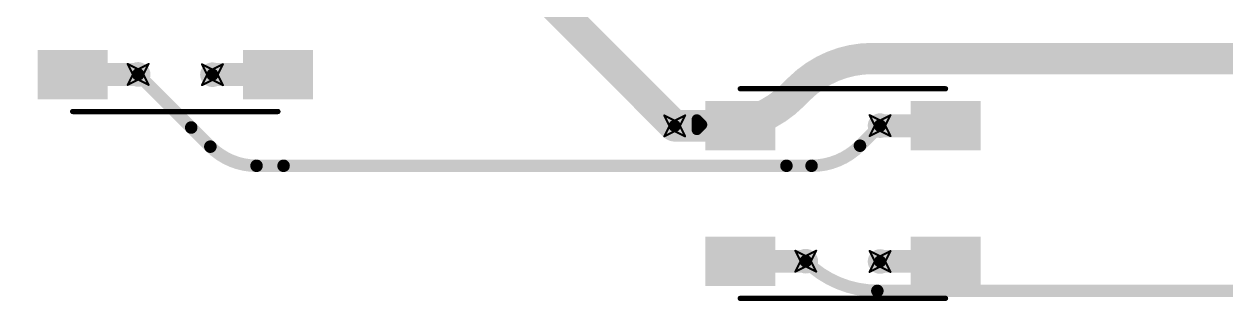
# Model space of a CAD drawing. Header units: inches. Extents: x -11 to 1110, y -7 to 455.
# Drawn here: x 486.49 to 515.76, y 285.07 to 291.81 of the extents above; entities that cross this region are included whole.
import ezdxf

# ---------------------------------------------------------------- set-up
doc = ezdxf.new("R2010")
doc.units = ezdxf.units.IN
for name, color, linetype in [('Bottom Layer', 5, 'Continuous'), ('Drill Drawing', 1, 'Continuous'), ('Top Layer', 1, 'Continuous'), ('Top Overlay', 2, 'Continuous'), ('Top Paste', 8, 'Continuous'), ('Top Solder', 216, 'Continuous'), ('Via Holes', 16, 'Continuous')]:
    doc.layers.add(name, color=color, linetype=linetype)

# ---------------------------------------------------------------- blocks, each defined once
blk = doc.blocks.new('WS2812B_B_W_222')
at = {"layer": 'Top Layer'}
for points in [[(-3.24999985, 2.15000078), (-1.75000031, 2.15000078), (-1.75000031, 1.15000278), (-3.24999985, 1.15000278)], [(3.24999985, 1.15000278), (1.75000031, 1.15000278), (1.75000031, 2.15000078), (3.24999985, 2.15000078)], [(-3.24999985, -1.15000024), (-1.75000031, -1.15000024), (-1.75000031, -2.14999824), (-3.24999985, -2.14999824)], [(1.75000031, -1.15000024), (3.24999985, -1.15000024), (3.24999985, -2.14999824), (1.75000031, -2.14999824)]]:
    blk.add_hatch(color=1, dxfattribs=at).paths.add_polyline_path(points)
at = {"layer": 'Top Paste'}
for points in [[(-3.24999985, 2.15000078), (-1.75000031, 2.15000078), (-1.75000031, 1.15000278), (-3.24999985, 1.15000278)], [(3.24999985, 1.15000278), (1.75000031, 1.15000278), (1.75000031, 2.15000078), (3.24999985, 2.15000078)], [(-3.24999985, -1.15000024), (-1.75000031, -1.15000024), (-1.75000031, -2.14999824), (-3.24999985, -2.14999824)], [(1.75000031, -1.15000024), (3.24999985, -1.15000024), (3.24999985, -2.14999824), (1.75000031, -2.14999824)]]:
    blk.add_hatch(color=8, dxfattribs=at).paths.add_polyline_path(points)
at = {"layer": 'Top Solder'}
for points in [[(-3.35159985, 2.25160078), (-1.64840031, 2.25160078), (-1.64840031, 1.04840278), (-3.35159985, 1.04840278)], [(3.35159985, 1.04840278), (1.64840031, 1.04840278), (1.64840031, 2.25160078), (3.35159985, 2.25160078)], [(-3.35159985, -1.04840024), (-1.64840031, -1.04840024), (-1.64840031, -2.25159824), (-3.35159985, -2.25159824)], [(1.64840031, -1.04840024), (3.35159985, -1.04840024), (3.35159985, -2.25159824), (1.64840031, -2.25159824)]]:
    blk.add_hatch(color=216, dxfattribs=at).paths.add_polyline_path(points)
at = {"layer": 'Top Overlay'}
for points in [[(-2.50000008, 2.55080008, 0.127, 0.127, 0), (2.50000008, 2.55080008, 0.127, 0.127, 0)], [(-3.556, 1.8034, 0.254, 0.254, 0), (-3.429, 1.6764, 0.254, 0.254, 0)], [(-3.556, 1.5494, 0.254, 0.254, 0), (-3.556, 1.8034, 0.254, 0.254, 0)], [(-3.556, 1.5494, 0.254, 0.254, 0), (-3.429, 1.6764, 0.254, 0.254, 0)], [(-2.50000008, -2.55079754, 0.127, 0.127, 0), (2.50000008, -2.55079754, 0.127, 0.127, 0)]]:
    blk.add_lwpolyline(points, format="xyseb", dxfattribs=at)
for points in [[(-2.53175008, 2.55080008, 0.0635, 0.0635, 1), (-2.46825008, 2.55080008, 0.0635, 0.0635, 1)], [(2.46825008, 2.55080008, 0.0635, 0.0635, 1), (2.53175008, 2.55080008, 0.0635, 0.0635, 1)], [(-3.619499999999999, 1.8034, 0.127, 0.127, 1), (-3.4925, 1.8034, 0.127, 0.127, 1)], [(-3.619499999999999, 1.8034, 0.127, 0.127, 1), (-3.4925, 1.8034, 0.127, 0.127, 1)], [(-3.4925, 1.6764, 0.127, 0.127, 1), (-3.3655, 1.6764, 0.127, 0.127, 1)], [(-3.4925, 1.6764, 0.127, 0.127, 1), (-3.3655, 1.6764, 0.127, 0.127, 1)], [(-3.619499999999999, 1.5494, 0.127, 0.127, 1), (-3.4925, 1.5494, 0.127, 0.127, 1)], [(-3.619499999999999, 1.5494, 0.127, 0.127, 1), (-3.4925, 1.5494, 0.127, 0.127, 1)], [(-2.53175008, -2.55079754, 0.0635, 0.0635, 1), (-2.46825008, -2.55079754, 0.0635, 0.0635, 1)], [(2.46825008, -2.55079754, 0.0635, 0.0635, 1), (2.53175008, -2.55079754, 0.0635, 0.0635, 1)]]:
    blk.add_lwpolyline(points, format="xyseb", close=True, dxfattribs=at)
blk = doc.blocks.new('WS2812B_B_W_231')
at = {"layer": 'Top Layer'}
for points in [[(-3.24999985, 2.15000078), (-1.75000031, 2.15000078), (-1.75000031, 1.15000278), (-3.24999985, 1.15000278)], [(3.24999985, 1.15000278), (1.75000031, 1.15000278), (1.75000031, 2.15000078), (3.24999985, 2.15000078)], [(-3.24999985, -1.15000024), (-1.75000031, -1.15000024), (-1.75000031, -2.14999824), (-3.24999985, -2.14999824)], [(1.75000031, -1.15000024), (3.24999985, -1.15000024), (3.24999985, -2.14999824), (1.75000031, -2.14999824)]]:
    blk.add_hatch(color=1, dxfattribs=at).paths.add_polyline_path(points)
at = {"layer": 'Top Paste'}
for points in [[(-3.24999985, 2.15000078), (-1.75000031, 2.15000078), (-1.75000031, 1.15000278), (-3.24999985, 1.15000278)], [(3.24999985, 1.15000278), (1.75000031, 1.15000278), (1.75000031, 2.15000078), (3.24999985, 2.15000078)], [(-3.24999985, -1.15000024), (-1.75000031, -1.15000024), (-1.75000031, -2.14999824), (-3.24999985, -2.14999824)], [(1.75000031, -1.15000024), (3.24999985, -1.15000024), (3.24999985, -2.14999824), (1.75000031, -2.14999824)]]:
    blk.add_hatch(color=8, dxfattribs=at).paths.add_polyline_path(points)
at = {"layer": 'Top Solder'}
for points in [[(-3.35159985, 2.25160078), (-1.64840031, 2.25160078), (-1.64840031, 1.04840278), (-3.35159985, 1.04840278)], [(3.35159985, 1.04840278), (1.64840031, 1.04840278), (1.64840031, 2.25160078), (3.35159985, 2.25160078)], [(-3.35159985, -1.04840024), (-1.64840031, -1.04840024), (-1.64840031, -2.25159824), (-3.35159985, -2.25159824)], [(1.64840031, -1.04840024), (3.35159985, -1.04840024), (3.35159985, -2.25159824), (1.64840031, -2.25159824)]]:
    blk.add_hatch(color=216, dxfattribs=at).paths.add_polyline_path(points)
at = {"layer": 'Top Overlay'}
for points in [[(-2.50000008, 2.55080008, 0.127, 0.127, 0), (2.50000008, 2.55080008, 0.127, 0.127, 0)], [(-3.556, 1.5494, 0.254, 0.254, 0), (-3.556, 1.8034, 0.254, 0.254, 0)], [(-3.556, 1.8034, 0.254, 0.254, 0), (-3.429, 1.6764, 0.254, 0.254, 0)], [(-3.556, 1.5494, 0.254, 0.254, 0), (-3.429, 1.6764, 0.254, 0.254, 0)], [(-2.50000008, -2.55079754, 0.127, 0.127, 0), (2.50000008, -2.55079754, 0.127, 0.127, 0)]]:
    blk.add_lwpolyline(points, format="xyseb", dxfattribs=at)
for points in [[(-2.53175008, 2.55080008, 0.0635, 0.0635, 1), (-2.46825008, 2.55080008, 0.0635, 0.0635, 1)], [(2.46825008, 2.55080008, 0.0635, 0.0635, 1), (2.53175008, 2.55080008, 0.0635, 0.0635, 1)], [(-3.619499999999999, 1.8034, 0.127, 0.127, 1), (-3.4925, 1.8034, 0.127, 0.127, 1)], [(-3.619499999999999, 1.8034, 0.127, 0.127, 1), (-3.4925, 1.8034, 0.127, 0.127, 1)], [(-3.4925, 1.6764, 0.127, 0.127, 1), (-3.3655, 1.6764, 0.127, 0.127, 1)], [(-3.4925, 1.6764, 0.127, 0.127, 1), (-3.3655, 1.6764, 0.127, 0.127, 1)], [(-3.619499999999999, 1.5494, 0.127, 0.127, 1), (-3.4925, 1.5494, 0.127, 0.127, 1)], [(-3.619499999999999, 1.5494, 0.127, 0.127, 1), (-3.4925, 1.5494, 0.127, 0.127, 1)], [(-2.53175008, -2.55079754, 0.0635, 0.0635, 1), (-2.46825008, -2.55079754, 0.0635, 0.0635, 1)], [(2.46825008, -2.55079754, 0.0635, 0.0635, 1), (2.53175008, -2.55079754, 0.0635, 0.0635, 1)]]:
    blk.add_lwpolyline(points, format="xyseb", close=True, dxfattribs=at)

msp = doc.modelspace()

# ---------------------------------------------------------------- hatches: boundary and pattern name
at = {"layer": 'Bottom Layer'}
h = msp.add_hatch(color=5, dxfattribs=at)
edge = h.paths.add_edge_path()
edge.add_arc((489.2678301999999, 290.58699058), 0.2999994, 0, 360)
h = msp.add_hatch(color=5, dxfattribs=at)
edge = h.paths.add_edge_path()
edge.add_arc((491.07656928, 290.58020878), 0.2999994, 0, 360)
h = msp.add_hatch(color=5, dxfattribs=at)
edge = h.paths.add_edge_path()
edge.add_arc((502.33256912, 289.3336098), 0.2999994, 0, 360)
h = msp.add_hatch(color=5, dxfattribs=at)
edge = h.paths.add_edge_path()
edge.add_arc((507.3325692799999, 289.3403916), 0.2999994, 0, 360)
h = msp.add_hatch(color=5, dxfattribs=at)
edge = h.paths.add_edge_path()
edge.add_arc((505.5238302, 286.04039058), 0.2999994, 0, 360)
h = msp.add_hatch(color=5, dxfattribs=at)
edge = h.paths.add_edge_path()
edge.add_arc((507.3325692799999, 286.03360878), 0.2999994, 0, 360)
at = {"layer": 'Top Layer'}
h = msp.add_hatch(color=1, dxfattribs=at)
edge = h.paths.add_edge_path()
edge.add_arc((489.2678301999999, 290.58699058), 0.2999994, 0, 360)
h = msp.add_hatch(color=1, dxfattribs=at)
edge = h.paths.add_edge_path()
edge.add_arc((491.07656928, 290.58020878), 0.2999994, 0, 360)
h = msp.add_hatch(color=1, dxfattribs=at)
edge = h.paths.add_edge_path()
edge.add_arc((502.33256912, 289.3336098), 0.2999994, 0, 360)
h = msp.add_hatch(color=1, dxfattribs=at)
edge = h.paths.add_edge_path()
edge.add_arc((507.3325692799999, 289.3403916), 0.2999994, 0, 360)
h = msp.add_hatch(color=1, dxfattribs=at)
edge = h.paths.add_edge_path()
edge.add_arc((505.5238302, 286.04039058), 0.2999994, 0, 360)
h = msp.add_hatch(color=1, dxfattribs=at)
edge = h.paths.add_edge_path()
edge.add_arc((507.3325692799999, 286.03360878), 0.2999994, 0, 360)
at = {"layer": 'Via Holes'}
h = msp.add_hatch(color=7, dxfattribs=at)
edge = h.paths.add_edge_path()
edge.add_arc((489.2678301999999, 290.58699058), 0.1499997, 0, 360)
h = msp.add_hatch(color=7, dxfattribs=at)
edge = h.paths.add_edge_path()
edge.add_arc((491.07656928, 290.58020878), 0.1499997, 0, 360)
h = msp.add_hatch(color=7, dxfattribs=at)
edge = h.paths.add_edge_path()
edge.add_arc((502.33256912, 289.3336098), 0.1499997, 0, 360)
h = msp.add_hatch(color=7, dxfattribs=at)
edge = h.paths.add_edge_path()
edge.add_arc((507.3325692799999, 289.3403916), 0.1499997, 0, 360)
h = msp.add_hatch(color=7, dxfattribs=at)
edge = h.paths.add_edge_path()
edge.add_arc((505.5238302, 286.04039058), 0.1499997, 0, 360)
h = msp.add_hatch(color=7, dxfattribs=at)
edge = h.paths.add_edge_path()
edge.add_arc((507.3325692799999, 286.03360878), 0.1499997, 0, 360)

# ---------------------------------------------------------------- linework, layer by layer
at = {"layer": 'Bottom Layer'}
for points in [[(496.82372822, 294.8424507, 0.7619999999999999, 0.7619999999999999, 0), (502.33256912, 289.3336098, 0.7619999999999999, 0.7619999999999999, 0)], [(505.3670359999999, 290.237799, 0.7619999999999999, 0.7619999999999999, -0.198912367379658), (507.14381172, 290.973764, 0.7619999999999999, 0.7619999999999999, 0)], [(507.14381172, 290.973764, 0.7619999999999999, 0.7619999999999999, 0), (516.65653844, 290.973764, 0.7619999999999999, 0.7619999999999999, 0)], [(489.2678301999999, 290.58699058, 0.3048, 0.3048, 0), (490.56027364, 289.29454714, 0.3048, 0.3048, 0)], [(505.20679502, 290.07755802, 0.7619999999999999, 0.7619999999999999, 0), (505.3670359999999, 290.237799, 0.7619999999999999, 0.7619999999999999, 0)], [(505.20679502, 290.07755802, 0.7619999999999999, 0.7619999999999999, -0.198912367379658), (503.41074324, 289.3336098, 0.7619999999999999, 0.7619999999999999, 0)], [(490.5602711, 289.2945446, 0.3048, 0.3048, 0), (491.02602074, 288.82879496, 0.3048, 0.3048, 0)], [(502.33256912, 289.3336098, 0.7619999999999999, 0.7619999999999999, 0), (503.41074324, 289.3336098, 0.7619999999999999, 0.7619999999999999, 0)], [(506.84373358, 288.85127904, 0.3048, 0.3048, 0), (507.3319672999999, 289.33951276, 0.3048, 0.3048, 0)], [(507.3319672999999, 289.33951276, 0.3048, 0.3048, 0), (507.3319672999999, 289.34096056, 0.3048, 0.3048, 0)], [(492.15044572, 288.36304278, 0.3048, 0.3048, -0.198912367379658), (491.02602074, 288.82879496, 0.3048, 0.3048, 0)], [(506.84373358, 288.85127904, 0.3048, 0.3048, -0.198912367379658), (505.6650262599999, 288.36304278, 0.3048, 0.3048, 0)], [(492.15044572, 288.36304278, 0.3048, 0.3048, 0), (492.8091185199999, 288.36304278, 0.3048, 0.3048, 0)], [(492.8091185199999, 288.36304278, 0.3048, 0.3048, 0), (492.8091210599999, 288.36304532, 0.3048, 0.3048, 0)], [(492.8091210599999, 288.36304532, 0.3048, 0.3048, 0), (505.05373208, 288.36304532, 0.3048, 0.3048, 0)], [(505.05373208, 288.36304532, 0.3048, 0.3048, 0), (505.0537346199999, 288.36304278, 0.3048, 0.3048, 0)], [(505.0537346199999, 288.36304278, 0.3048, 0.3048, 0), (505.6650262599999, 288.36304278, 0.3048, 0.3048, 0)], [(505.5243381999999, 286.03988258, 0.3048, 0.3048, -7.28670067258866e-05), (505.5238302, 286.04039058, 0.3048, 0.3048, 0)], [(507.26735224, 285.3182, 0.3048, 0.3048, -0.1988366184053957), (505.5243381999999, 286.03988258, 0.3048, 0.3048, 0)], [(507.26735224, 285.3182, 0.3048, 0.3048, 0), (521.09765732, 285.3182, 0.3048, 0.3048, 0)]]:
    msp.add_lwpolyline(points, format="xyseb", dxfattribs=at)
for points in [[(506.95331172, 290.973764, 0.3809999999999999, 0.3809999999999999, 1), (507.33431172, 290.973764, 0.3809999999999999, 0.3809999999999999, 1)], [(506.95331172, 290.973764, 0.3809999999999999, 0.3809999999999999, 1), (507.33431172, 290.973764, 0.3809999999999999, 0.3809999999999999, 1)], [(489.1916301999999, 290.58699058, 0.1524, 0.1524, 1), (489.3440302, 290.58699058, 0.1524, 0.1524, 1)], [(505.1765359999999, 290.237799, 0.3809999999999999, 0.3809999999999999, 1), (505.557536, 290.237799, 0.3809999999999999, 0.3809999999999999, 1)], [(505.1765359999999, 290.237799, 0.3809999999999999, 0.3809999999999999, 1), (505.557536, 290.237799, 0.3809999999999999, 0.3809999999999999, 1)], [(505.01629502, 290.07755802, 0.3809999999999999, 0.3809999999999999, 1), (505.39729502, 290.07755802, 0.3809999999999999, 0.3809999999999999, 1)], [(505.01629502, 290.07755802, 0.3809999999999999, 0.3809999999999999, 1), (505.39729502, 290.07755802, 0.3809999999999999, 0.3809999999999999, 1)], [(490.4840710999999, 289.2945446, 0.1524, 0.1524, 1), (490.6364711, 289.2945446, 0.1524, 0.1524, 1)], [(490.48407364, 289.29454714, 0.1524, 0.1524, 1), (490.63647364, 289.29454714, 0.1524, 0.1524, 1)], [(502.14206912, 289.3336098, 0.3809999999999999, 0.3809999999999999, 1), (502.5230691199999, 289.3336098, 0.3809999999999999, 0.3809999999999999, 1)], [(502.14206912, 289.3336098, 0.3809999999999999, 0.3809999999999999, 1), (502.5230691199999, 289.3336098, 0.3809999999999999, 0.3809999999999999, 1)], [(503.22024324, 289.3336098, 0.3809999999999999, 0.3809999999999999, 1), (503.60124324, 289.3336098, 0.3809999999999999, 0.3809999999999999, 1)], [(503.22024324, 289.3336098, 0.3809999999999999, 0.3809999999999999, 1), (503.60124324, 289.3336098, 0.3809999999999999, 0.3809999999999999, 1)], [(507.2557672999999, 289.34096056, 0.1524, 0.1524, 1), (507.4081672999999, 289.34096056, 0.1524, 0.1524, 1)], [(507.2557672999999, 289.33951276, 0.1524, 0.1524, 1), (507.4081672999999, 289.33951276, 0.1524, 0.1524, 1)], [(507.2557672999999, 289.33951276, 0.1524, 0.1524, 1), (507.4081672999999, 289.33951276, 0.1524, 0.1524, 1)], [(490.94982074, 288.82879496, 0.1524, 0.1524, 1), (491.10222074, 288.82879496, 0.1524, 0.1524, 1)], [(490.94982074, 288.82879496, 0.1524, 0.1524, 1), (491.10222074, 288.82879496, 0.1524, 0.1524, 1)], [(506.76753358, 288.85127904, 0.1524, 0.1524, 1), (506.9199335799999, 288.85127904, 0.1524, 0.1524, 1)], [(506.76753358, 288.85127904, 0.1524, 0.1524, 1), (506.9199335799999, 288.85127904, 0.1524, 0.1524, 1)], [(492.07424572, 288.36304278, 0.1524, 0.1524, 1), (492.22664572, 288.36304278, 0.1524, 0.1524, 1)], [(492.07424572, 288.36304278, 0.1524, 0.1524, 1), (492.22664572, 288.36304278, 0.1524, 0.1524, 1)], [(492.7329185199999, 288.36304278, 0.1524, 0.1524, 1), (492.8853185199999, 288.36304278, 0.1524, 0.1524, 1)], [(492.7329185199999, 288.36304278, 0.1524, 0.1524, 1), (492.8853185199999, 288.36304278, 0.1524, 0.1524, 1)], [(492.73292106, 288.36304532, 0.1524, 0.1524, 1), (492.88532106, 288.36304532, 0.1524, 0.1524, 1)], [(492.73292106, 288.36304532, 0.1524, 0.1524, 1), (492.88532106, 288.36304532, 0.1524, 0.1524, 1)], [(504.97753208, 288.36304532, 0.1524, 0.1524, 1), (505.12993208, 288.36304532, 0.1524, 0.1524, 1)], [(504.97753208, 288.36304532, 0.1524, 0.1524, 1), (505.12993208, 288.36304532, 0.1524, 0.1524, 1)], [(504.97753462, 288.36304278, 0.1524, 0.1524, 1), (505.1299346199999, 288.36304278, 0.1524, 0.1524, 1)], [(504.97753462, 288.36304278, 0.1524, 0.1524, 1), (505.1299346199999, 288.36304278, 0.1524, 0.1524, 1)], [(505.58882626, 288.36304278, 0.1524, 0.1524, 1), (505.74122626, 288.36304278, 0.1524, 0.1524, 1)], [(505.58882626, 288.36304278, 0.1524, 0.1524, 1), (505.74122626, 288.36304278, 0.1524, 0.1524, 1)], [(505.4476301999999, 286.04039058, 0.1524, 0.1524, 1), (505.6000301999999, 286.04039058, 0.1524, 0.1524, 1)], [(505.4481382, 286.03988258, 0.1524, 0.1524, 1), (505.6005381999999, 286.03988258, 0.1524, 0.1524, 1)], [(505.4481382, 286.03988258, 0.1524, 0.1524, 1), (505.6005381999999, 286.03988258, 0.1524, 0.1524, 1)], [(507.19115224, 285.3182, 0.1524, 0.1524, 1), (507.34355224, 285.3182, 0.1524, 0.1524, 1)], [(507.19115224, 285.3182, 0.1524, 0.1524, 1), (507.34355224, 285.3182, 0.1524, 0.1524, 1)]]:
    msp.add_lwpolyline(points, format="xyseb", close=True, dxfattribs=at)
at = {"layer": 'Drill Drawing'}
for points in [[(489.0138302, 290.84099058, 0.0508, 0.0508, 0), (489.2678301999999, 290.71399058, 0.0508, 0.0508, 0)], [(489.0138302, 290.84099058, 0.0508, 0.0508, 0), (489.1408302, 290.58699058, 0.0508, 0.0508, 0)], [(489.2678301999999, 290.71399058, 0.0508, 0.0508, 0), (489.5218302, 290.84099058, 0.0508, 0.0508, 0)], [(489.3948302, 290.58699058, 0.0508, 0.0508, 0), (489.5218302, 290.84099058, 0.0508, 0.0508, 0)], [(490.82256928, 290.83420878, 0.0508, 0.0508, 0), (491.07656928, 290.70720878, 0.0508, 0.0508, 0)], [(490.82256928, 290.83420878, 0.0508, 0.0508, 0), (490.9495692799999, 290.58020878, 0.0508, 0.0508, 0)], [(491.07656928, 290.70720878, 0.0508, 0.0508, 0), (491.33056928, 290.83420878, 0.0508, 0.0508, 0)], [(491.20356928, 290.58020878, 0.0508, 0.0508, 0), (491.33056928, 290.83420878, 0.0508, 0.0508, 0)], [(489.0138302, 290.33299058, 0.0508, 0.0508, 0), (489.1408302, 290.58699058, 0.0508, 0.0508, 0)], [(489.0138302, 290.33299058, 0.0508, 0.0508, 0), (489.2678301999999, 290.45999058, 0.0508, 0.0508, 0)], [(489.2678301999999, 290.45999058, 0.0508, 0.0508, 0), (489.5218302, 290.33299058, 0.0508, 0.0508, 0)], [(489.3948302, 290.58699058, 0.0508, 0.0508, 0), (489.5218302, 290.33299058, 0.0508, 0.0508, 0)], [(490.82256928, 290.32620878, 0.0508, 0.0508, 0), (490.9495692799999, 290.58020878, 0.0508, 0.0508, 0)], [(490.82256928, 290.32620878, 0.0508, 0.0508, 0), (491.07656928, 290.45320878, 0.0508, 0.0508, 0)], [(491.07656928, 290.45320878, 0.0508, 0.0508, 0), (491.33056928, 290.32620878, 0.0508, 0.0508, 0)], [(491.20356928, 290.58020878, 0.0508, 0.0508, 0), (491.33056928, 290.32620878, 0.0508, 0.0508, 0)], [(502.07856912, 289.5876098, 0.0508, 0.0508, 0), (502.33256912, 289.4606098, 0.0508, 0.0508, 0)], [(502.07856912, 289.5876098, 0.0508, 0.0508, 0), (502.20556912, 289.3336098, 0.0508, 0.0508, 0)], [(502.33256912, 289.4606098, 0.0508, 0.0508, 0), (502.58656912, 289.5876098, 0.0508, 0.0508, 0)], [(502.4595691199999, 289.3336098, 0.0508, 0.0508, 0), (502.58656912, 289.5876098, 0.0508, 0.0508, 0)], [(507.07856928, 289.5943916, 0.0508, 0.0508, 0), (507.3325692799999, 289.4673916, 0.0508, 0.0508, 0)], [(507.07856928, 289.5943916, 0.0508, 0.0508, 0), (507.20556928, 289.3403916, 0.0508, 0.0508, 0)], [(507.3325692799999, 289.4673916, 0.0508, 0.0508, 0), (507.58656928, 289.5943916, 0.0508, 0.0508, 0)], [(507.45956928, 289.3403916, 0.0508, 0.0508, 0), (507.58656928, 289.5943916, 0.0508, 0.0508, 0)], [(502.07856912, 289.0796098, 0.0508, 0.0508, 0), (502.20556912, 289.3336098, 0.0508, 0.0508, 0)], [(502.07856912, 289.0796098, 0.0508, 0.0508, 0), (502.33256912, 289.2066098, 0.0508, 0.0508, 0)], [(502.33256912, 289.2066098, 0.0508, 0.0508, 0), (502.58656912, 289.0796098, 0.0508, 0.0508, 0)], [(502.4595691199999, 289.3336098, 0.0508, 0.0508, 0), (502.58656912, 289.0796098, 0.0508, 0.0508, 0)], [(507.07856928, 289.0863916, 0.0508, 0.0508, 0), (507.20556928, 289.3403916, 0.0508, 0.0508, 0)], [(507.07856928, 289.0863916, 0.0508, 0.0508, 0), (507.3325692799999, 289.2133916, 0.0508, 0.0508, 0)], [(507.3325692799999, 289.2133916, 0.0508, 0.0508, 0), (507.58656928, 289.0863916, 0.0508, 0.0508, 0)], [(507.45956928, 289.3403916, 0.0508, 0.0508, 0), (507.58656928, 289.0863916, 0.0508, 0.0508, 0)], [(505.2698302, 286.29439058, 0.0508, 0.0508, 0), (505.5238302, 286.16739058, 0.0508, 0.0508, 0)], [(505.2698302, 286.29439058, 0.0508, 0.0508, 0), (505.3968302, 286.04039058, 0.0508, 0.0508, 0)], [(505.5238302, 286.16739058, 0.0508, 0.0508, 0), (505.7778302, 286.29439058, 0.0508, 0.0508, 0)], [(505.6508302, 286.04039058, 0.0508, 0.0508, 0), (505.7778302, 286.29439058, 0.0508, 0.0508, 0)], [(507.07856928, 286.28760878, 0.0508, 0.0508, 0), (507.3325692799999, 286.16060878, 0.0508, 0.0508, 0)], [(507.07856928, 286.28760878, 0.0508, 0.0508, 0), (507.20556928, 286.03360878, 0.0508, 0.0508, 0)], [(507.3325692799999, 286.16060878, 0.0508, 0.0508, 0), (507.58656928, 286.28760878, 0.0508, 0.0508, 0)], [(507.45956928, 286.03360878, 0.0508, 0.0508, 0), (507.58656928, 286.28760878, 0.0508, 0.0508, 0)], [(505.2698302, 285.78639058, 0.0508, 0.0508, 0), (505.3968302, 286.04039058, 0.0508, 0.0508, 0)], [(505.2698302, 285.78639058, 0.0508, 0.0508, 0), (505.5238302, 285.91339058, 0.0508, 0.0508, 0)], [(505.5238302, 285.91339058, 0.0508, 0.0508, 0), (505.7778302, 285.78639058, 0.0508, 0.0508, 0)], [(505.6508302, 286.04039058, 0.0508, 0.0508, 0), (505.7778302, 285.78639058, 0.0508, 0.0508, 0)], [(507.07856928, 285.77960878, 0.0508, 0.0508, 0), (507.20556928, 286.03360878, 0.0508, 0.0508, 0)], [(507.45956928, 286.03360878, 0.0508, 0.0508, 0), (507.58656928, 285.77960878, 0.0508, 0.0508, 0)], [(507.07856928, 285.77960878, 0.0508, 0.0508, 0), (507.3325692799999, 285.90660878, 0.0508, 0.0508, 0)], [(507.3325692799999, 285.90660878, 0.0508, 0.0508, 0), (507.58656928, 285.77960878, 0.0508, 0.0508, 0)]]:
    msp.add_lwpolyline(points, format="xyseb", dxfattribs=at)
for points in [[(489.0011302, 290.84099058, 0.0254, 0.0254, 1), (489.0265302, 290.84099058, 0.0254, 0.0254, 1)], [(489.0011302, 290.84099058, 0.0254, 0.0254, 1), (489.0265302, 290.84099058, 0.0254, 0.0254, 1)], [(489.2551301999999, 290.71399058, 0.0254, 0.0254, 1), (489.2805302, 290.71399058, 0.0254, 0.0254, 1)], [(489.2551301999999, 290.71399058, 0.0254, 0.0254, 1), (489.2805302, 290.71399058, 0.0254, 0.0254, 1)], [(489.5091302, 290.84099058, 0.0254, 0.0254, 1), (489.5345301999999, 290.84099058, 0.0254, 0.0254, 1)], [(489.5091302, 290.84099058, 0.0254, 0.0254, 1), (489.5345301999999, 290.84099058, 0.0254, 0.0254, 1)], [(490.80986928, 290.83420878, 0.0254, 0.0254, 1), (490.8352692799999, 290.83420878, 0.0254, 0.0254, 1)], [(490.80986928, 290.83420878, 0.0254, 0.0254, 1), (490.8352692799999, 290.83420878, 0.0254, 0.0254, 1)], [(491.0638692799999, 290.70720878, 0.0254, 0.0254, 1), (491.08926928, 290.70720878, 0.0254, 0.0254, 1)], [(491.0638692799999, 290.70720878, 0.0254, 0.0254, 1), (491.08926928, 290.70720878, 0.0254, 0.0254, 1)], [(491.31786928, 290.83420878, 0.0254, 0.0254, 1), (491.3432692799999, 290.83420878, 0.0254, 0.0254, 1)], [(491.31786928, 290.83420878, 0.0254, 0.0254, 1), (491.3432692799999, 290.83420878, 0.0254, 0.0254, 1)], [(489.0011302, 290.33299058, 0.0254, 0.0254, 1), (489.0265302, 290.33299058, 0.0254, 0.0254, 1)], [(489.0011302, 290.33299058, 0.0254, 0.0254, 1), (489.0265302, 290.33299058, 0.0254, 0.0254, 1)], [(489.1281302, 290.58699058, 0.0254, 0.0254, 1), (489.1535301999999, 290.58699058, 0.0254, 0.0254, 1)], [(489.1281302, 290.58699058, 0.0254, 0.0254, 1), (489.1535301999999, 290.58699058, 0.0254, 0.0254, 1)], [(489.2551301999999, 290.45999058, 0.0254, 0.0254, 1), (489.2805302, 290.45999058, 0.0254, 0.0254, 1)], [(489.2551301999999, 290.45999058, 0.0254, 0.0254, 1), (489.2805302, 290.45999058, 0.0254, 0.0254, 1)], [(489.3821301999999, 290.58699058, 0.0254, 0.0254, 1), (489.4075302, 290.58699058, 0.0254, 0.0254, 1)], [(489.3821301999999, 290.58699058, 0.0254, 0.0254, 1), (489.4075302, 290.58699058, 0.0254, 0.0254, 1)], [(489.5091302, 290.33299058, 0.0254, 0.0254, 1), (489.5345301999999, 290.33299058, 0.0254, 0.0254, 1)], [(489.5091302, 290.33299058, 0.0254, 0.0254, 1), (489.5345301999999, 290.33299058, 0.0254, 0.0254, 1)], [(490.80986928, 290.32620878, 0.0254, 0.0254, 1), (490.8352692799999, 290.32620878, 0.0254, 0.0254, 1)], [(490.80986928, 290.32620878, 0.0254, 0.0254, 1), (490.8352692799999, 290.32620878, 0.0254, 0.0254, 1)], [(490.93686928, 290.58020878, 0.0254, 0.0254, 1), (490.96226928, 290.58020878, 0.0254, 0.0254, 1)], [(490.93686928, 290.58020878, 0.0254, 0.0254, 1), (490.96226928, 290.58020878, 0.0254, 0.0254, 1)], [(491.0638692799999, 290.45320878, 0.0254, 0.0254, 1), (491.08926928, 290.45320878, 0.0254, 0.0254, 1)], [(491.0638692799999, 290.45320878, 0.0254, 0.0254, 1), (491.08926928, 290.45320878, 0.0254, 0.0254, 1)], [(491.19086928, 290.58020878, 0.0254, 0.0254, 1), (491.2162692799999, 290.58020878, 0.0254, 0.0254, 1)], [(491.19086928, 290.58020878, 0.0254, 0.0254, 1), (491.2162692799999, 290.58020878, 0.0254, 0.0254, 1)], [(491.31786928, 290.32620878, 0.0254, 0.0254, 1), (491.3432692799999, 290.32620878, 0.0254, 0.0254, 1)], [(491.31786928, 290.32620878, 0.0254, 0.0254, 1), (491.3432692799999, 290.32620878, 0.0254, 0.0254, 1)], [(502.0658691199999, 289.5876098, 0.0254, 0.0254, 1), (502.09126912, 289.5876098, 0.0254, 0.0254, 1)], [(502.0658691199999, 289.5876098, 0.0254, 0.0254, 1), (502.09126912, 289.5876098, 0.0254, 0.0254, 1)], [(502.31986912, 289.4606098, 0.0254, 0.0254, 1), (502.34526912, 289.4606098, 0.0254, 0.0254, 1)], [(502.31986912, 289.4606098, 0.0254, 0.0254, 1), (502.34526912, 289.4606098, 0.0254, 0.0254, 1)], [(502.5738691199999, 289.5876098, 0.0254, 0.0254, 1), (502.59926912, 289.5876098, 0.0254, 0.0254, 1)], [(502.5738691199999, 289.5876098, 0.0254, 0.0254, 1), (502.59926912, 289.5876098, 0.0254, 0.0254, 1)], [(507.06586928, 289.5943916, 0.0254, 0.0254, 1), (507.0912692799999, 289.5943916, 0.0254, 0.0254, 1)], [(507.06586928, 289.5943916, 0.0254, 0.0254, 1), (507.0912692799999, 289.5943916, 0.0254, 0.0254, 1)], [(507.31986928, 289.4673916, 0.0254, 0.0254, 1), (507.34526928, 289.4673916, 0.0254, 0.0254, 1)], [(507.31986928, 289.4673916, 0.0254, 0.0254, 1), (507.34526928, 289.4673916, 0.0254, 0.0254, 1)], [(507.57386928, 289.5943916, 0.0254, 0.0254, 1), (507.5992692799999, 289.5943916, 0.0254, 0.0254, 1)], [(507.57386928, 289.5943916, 0.0254, 0.0254, 1), (507.5992692799999, 289.5943916, 0.0254, 0.0254, 1)], [(502.19286912, 289.3336098, 0.0254, 0.0254, 1), (502.2182691199999, 289.3336098, 0.0254, 0.0254, 1)], [(502.19286912, 289.3336098, 0.0254, 0.0254, 1), (502.2182691199999, 289.3336098, 0.0254, 0.0254, 1)], [(502.31986912, 289.2066098, 0.0254, 0.0254, 1), (502.34526912, 289.2066098, 0.0254, 0.0254, 1)], [(502.31986912, 289.2066098, 0.0254, 0.0254, 1), (502.34526912, 289.2066098, 0.0254, 0.0254, 1)], [(502.44686912, 289.3336098, 0.0254, 0.0254, 1), (502.47226912, 289.3336098, 0.0254, 0.0254, 1)], [(502.44686912, 289.3336098, 0.0254, 0.0254, 1), (502.47226912, 289.3336098, 0.0254, 0.0254, 1)], [(507.19286928, 289.3403916, 0.0254, 0.0254, 1), (507.2182692799999, 289.3403916, 0.0254, 0.0254, 1)], [(507.19286928, 289.3403916, 0.0254, 0.0254, 1), (507.2182692799999, 289.3403916, 0.0254, 0.0254, 1)], [(507.31986928, 289.2133916, 0.0254, 0.0254, 1), (507.34526928, 289.2133916, 0.0254, 0.0254, 1)], [(507.31986928, 289.2133916, 0.0254, 0.0254, 1), (507.34526928, 289.2133916, 0.0254, 0.0254, 1)], [(507.4468692799999, 289.3403916, 0.0254, 0.0254, 1), (507.47226928, 289.3403916, 0.0254, 0.0254, 1)], [(507.4468692799999, 289.3403916, 0.0254, 0.0254, 1), (507.47226928, 289.3403916, 0.0254, 0.0254, 1)], [(502.0658691199999, 289.0796098, 0.0254, 0.0254, 1), (502.09126912, 289.0796098, 0.0254, 0.0254, 1)], [(502.0658691199999, 289.0796098, 0.0254, 0.0254, 1), (502.09126912, 289.0796098, 0.0254, 0.0254, 1)], [(502.5738691199999, 289.0796098, 0.0254, 0.0254, 1), (502.59926912, 289.0796098, 0.0254, 0.0254, 1)], [(502.5738691199999, 289.0796098, 0.0254, 0.0254, 1), (502.59926912, 289.0796098, 0.0254, 0.0254, 1)], [(507.06586928, 289.0863916, 0.0254, 0.0254, 1), (507.0912692799999, 289.0863916, 0.0254, 0.0254, 1)], [(507.06586928, 289.0863916, 0.0254, 0.0254, 1), (507.0912692799999, 289.0863916, 0.0254, 0.0254, 1)], [(507.57386928, 289.0863916, 0.0254, 0.0254, 1), (507.5992692799999, 289.0863916, 0.0254, 0.0254, 1)], [(507.57386928, 289.0863916, 0.0254, 0.0254, 1), (507.5992692799999, 289.0863916, 0.0254, 0.0254, 1)], [(505.2571301999999, 286.29439058, 0.0254, 0.0254, 1), (505.2825301999999, 286.29439058, 0.0254, 0.0254, 1)], [(505.2571301999999, 286.29439058, 0.0254, 0.0254, 1), (505.2825301999999, 286.29439058, 0.0254, 0.0254, 1)], [(505.7651302, 286.29439058, 0.0254, 0.0254, 1), (505.7905302, 286.29439058, 0.0254, 0.0254, 1)], [(505.7651302, 286.29439058, 0.0254, 0.0254, 1), (505.7905302, 286.29439058, 0.0254, 0.0254, 1)], [(507.06586928, 286.28760878, 0.0254, 0.0254, 1), (507.0912692799999, 286.28760878, 0.0254, 0.0254, 1)], [(507.06586928, 286.28760878, 0.0254, 0.0254, 1), (507.0912692799999, 286.28760878, 0.0254, 0.0254, 1)], [(507.57386928, 286.28760878, 0.0254, 0.0254, 1), (507.5992692799999, 286.28760878, 0.0254, 0.0254, 1)], [(507.57386928, 286.28760878, 0.0254, 0.0254, 1), (507.5992692799999, 286.28760878, 0.0254, 0.0254, 1)], [(505.3841302, 286.04039058, 0.0254, 0.0254, 1), (505.4095301999999, 286.04039058, 0.0254, 0.0254, 1)], [(505.3841302, 286.04039058, 0.0254, 0.0254, 1), (505.4095301999999, 286.04039058, 0.0254, 0.0254, 1)], [(505.5111302, 286.16739058, 0.0254, 0.0254, 1), (505.5365302, 286.16739058, 0.0254, 0.0254, 1)], [(505.5111302, 286.16739058, 0.0254, 0.0254, 1), (505.5365302, 286.16739058, 0.0254, 0.0254, 1)], [(505.5111302, 285.91339058, 0.0254, 0.0254, 1), (505.5365302, 285.91339058, 0.0254, 0.0254, 1)], [(505.5111302, 285.91339058, 0.0254, 0.0254, 1), (505.5365302, 285.91339058, 0.0254, 0.0254, 1)], [(505.6381302, 286.04039058, 0.0254, 0.0254, 1), (505.6635302, 286.04039058, 0.0254, 0.0254, 1)], [(505.6381302, 286.04039058, 0.0254, 0.0254, 1), (505.6635302, 286.04039058, 0.0254, 0.0254, 1)], [(507.19286928, 286.03360878, 0.0254, 0.0254, 1), (507.2182692799999, 286.03360878, 0.0254, 0.0254, 1)], [(507.19286928, 286.03360878, 0.0254, 0.0254, 1), (507.2182692799999, 286.03360878, 0.0254, 0.0254, 1)], [(507.31986928, 286.16060878, 0.0254, 0.0254, 1), (507.34526928, 286.16060878, 0.0254, 0.0254, 1)], [(507.31986928, 286.16060878, 0.0254, 0.0254, 1), (507.34526928, 286.16060878, 0.0254, 0.0254, 1)], [(507.4468692799999, 286.03360878, 0.0254, 0.0254, 1), (507.47226928, 286.03360878, 0.0254, 0.0254, 1)], [(507.4468692799999, 286.03360878, 0.0254, 0.0254, 1), (507.47226928, 286.03360878, 0.0254, 0.0254, 1)], [(505.2571301999999, 285.78639058, 0.0254, 0.0254, 1), (505.2825301999999, 285.78639058, 0.0254, 0.0254, 1)], [(505.2571301999999, 285.78639058, 0.0254, 0.0254, 1), (505.2825301999999, 285.78639058, 0.0254, 0.0254, 1)], [(505.7651302, 285.78639058, 0.0254, 0.0254, 1), (505.7905302, 285.78639058, 0.0254, 0.0254, 1)], [(505.7651302, 285.78639058, 0.0254, 0.0254, 1), (505.7905302, 285.78639058, 0.0254, 0.0254, 1)], [(507.06586928, 285.77960878, 0.0254, 0.0254, 1), (507.0912692799999, 285.77960878, 0.0254, 0.0254, 1)], [(507.06586928, 285.77960878, 0.0254, 0.0254, 1), (507.0912692799999, 285.77960878, 0.0254, 0.0254, 1)], [(507.31986928, 285.90660878, 0.0254, 0.0254, 1), (507.34526928, 285.90660878, 0.0254, 0.0254, 1)], [(507.31986928, 285.90660878, 0.0254, 0.0254, 1), (507.34526928, 285.90660878, 0.0254, 0.0254, 1)], [(507.57386928, 285.77960878, 0.0254, 0.0254, 1), (507.5992692799999, 285.77960878, 0.0254, 0.0254, 1)], [(507.57386928, 285.77960878, 0.0254, 0.0254, 1), (507.5992692799999, 285.77960878, 0.0254, 0.0254, 1)]]:
    msp.add_lwpolyline(points, format="xyseb", close=True, dxfattribs=at)
at = {"layer": 'Top Layer'}
for points in [[(487.6721996599999, 290.58359968, 0.5588, 0.5588, 0), (489.2678301999999, 290.58359968, 0.5588, 0.5588, 0)], [(491.07656928, 290.58359968, 0.5588, 0.5588, 0), (492.67219982, 290.58359968, 0.5588, 0.5588, 0)], [(502.33256912, 289.3370007, 0.7619999999999999, 0.7619999999999999, 0), (503.92819966, 289.3370007, 0.7619999999999999, 0.7619999999999999, 0)], [(507.3325692799999, 289.3370007, 0.5588, 0.5588, 0), (508.92819982, 289.3370007, 0.5588, 0.5588, 0)], [(503.92819966, 286.03699968, 0.5588, 0.5588, 0), (505.5238302, 286.03699968, 0.5588, 0.5588, 0)], [(507.3325692799999, 286.03699968, 0.5588, 0.5588, 0), (508.92819982, 286.03699968, 0.5588, 0.5588, 0)]]:
    msp.add_lwpolyline(points, format="xyseb", dxfattribs=at)
for points in [[(487.53249966, 290.58359968, 0.2794, 0.2794, 1), (487.81189966, 290.58359968, 0.2794, 0.2794, 1)], [(489.1281302, 290.58359968, 0.2794, 0.2794, 1), (489.4075302, 290.58359968, 0.2794, 0.2794, 1)], [(490.93686928, 290.58359968, 0.2794, 0.2794, 1), (491.2162692799999, 290.58359968, 0.2794, 0.2794, 1)], [(492.5324998199999, 290.58359968, 0.2794, 0.2794, 1), (492.81189982, 290.58359968, 0.2794, 0.2794, 1)], [(502.14206912, 289.3370007, 0.3809999999999999, 0.3809999999999999, 1), (502.5230691199999, 289.3370007, 0.3809999999999999, 0.3809999999999999, 1)], [(503.7376996599999, 289.3370007, 0.3809999999999999, 0.3809999999999999, 1), (504.1186996599999, 289.3370007, 0.3809999999999999, 0.3809999999999999, 1)], [(507.19286928, 289.3370007, 0.2794, 0.2794, 1), (507.47226928, 289.3370007, 0.2794, 0.2794, 1)], [(508.78849982, 289.3370007, 0.2794, 0.2794, 1), (509.06789982, 289.3370007, 0.2794, 0.2794, 1)], [(503.78849966, 286.03699968, 0.2794, 0.2794, 1), (504.06789966, 286.03699968, 0.2794, 0.2794, 1)], [(505.3841302, 286.03699968, 0.2794, 0.2794, 1), (505.6635302, 286.03699968, 0.2794, 0.2794, 1)], [(507.19286928, 286.03699968, 0.2794, 0.2794, 1), (507.47226928, 286.03699968, 0.2794, 0.2794, 1)], [(508.78849982, 286.03699968, 0.2794, 0.2794, 1), (509.06789982, 286.03699968, 0.2794, 0.2794, 1)]]:
    msp.add_lwpolyline(points, format="xyseb", close=True, dxfattribs=at)

# ---------------------------------------------------------------- block references
for name, p in [('WS2812B_B_W_231', (490.17219974, 292.23359892)), ('WS2812B_B_W_222', (506.42819974, 287.68699892))]:
    msp.add_blockref(name, p)

doc.saveas('drawing.dxf')
